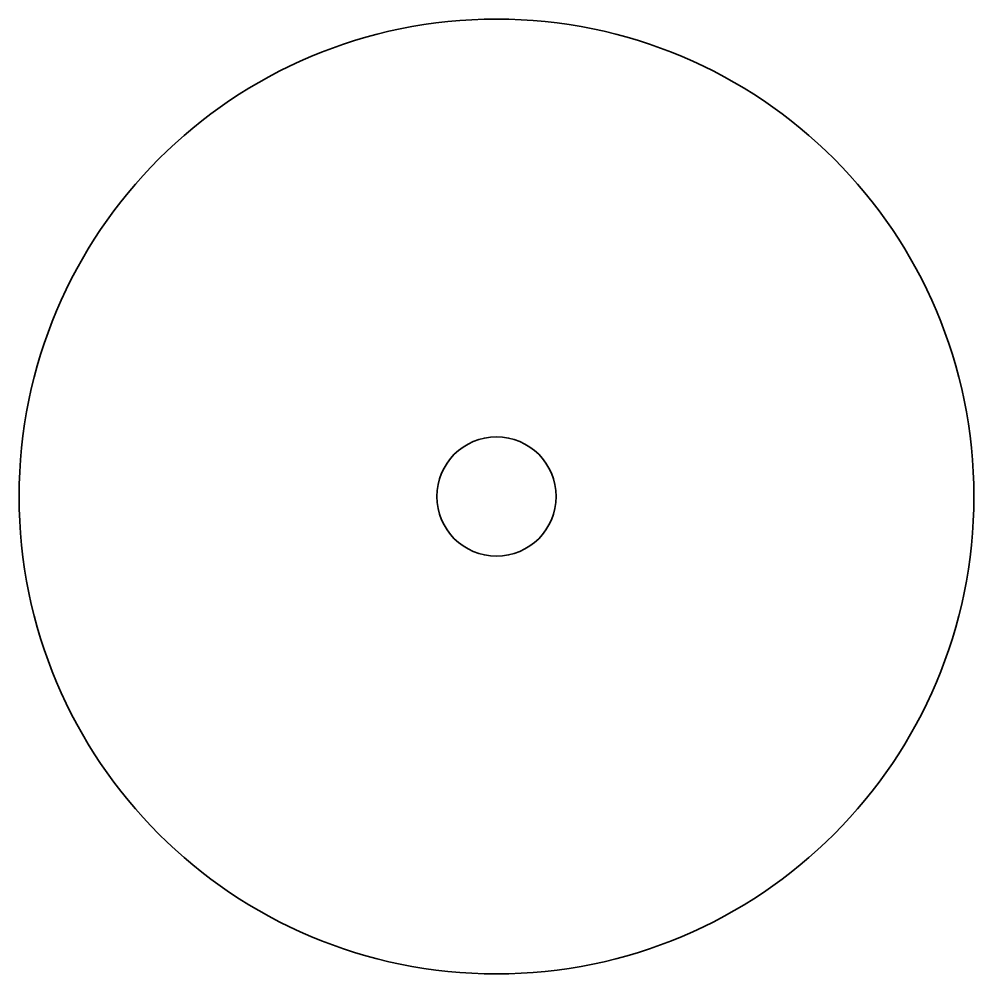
# Model space of a CAD drawing. Header units: inches. Extents: x 280.2 to 320.2, y 44.9 to 84.9.
import ezdxf

# ---------------------------------------------------------------- set-up
doc = ezdxf.new("R2010")
doc.units = ezdxf.units.IN
doc.header["$MEASUREMENT"] = 0
doc.layers.add('Ebene 1', color=7, linetype='Continuous')

msp = doc.modelspace()

# ---------------------------------------------------------------- linework, layer by layer
at = {"layer": 'Ebene 1', "color": 179, "lineweight": 35, "true_color": 0x1c1c1b}
for points in [[(320.214, 64.88), (320.214, 53.834), (311.26, 44.88), (300.214, 44.88), (289.168, 44.88), (280.214, 53.834), (280.214, 64.88), (280.214, 75.925), (289.168, 84.88), (300.214, 84.88), (311.26, 84.88), (320.214, 75.925), (320.214, 64.88)], [(302.714, 64.88), (302.714, 63.499), (301.595, 62.38), (300.214, 62.38), (298.833, 62.38), (297.714, 63.499), (297.714, 64.88), (297.714, 66.26), (298.833, 67.38), (300.214, 67.38), (301.595, 67.38), (302.714, 66.26), (302.714, 64.88)]]:
    msp.add_open_spline(points, degree=3, knots=[0, 0, 0, 0, 1, 1, 1, 2, 2, 2, 3, 3, 3, 4, 4, 4, 4], dxfattribs=at)

doc.saveas('drawing.dxf')
